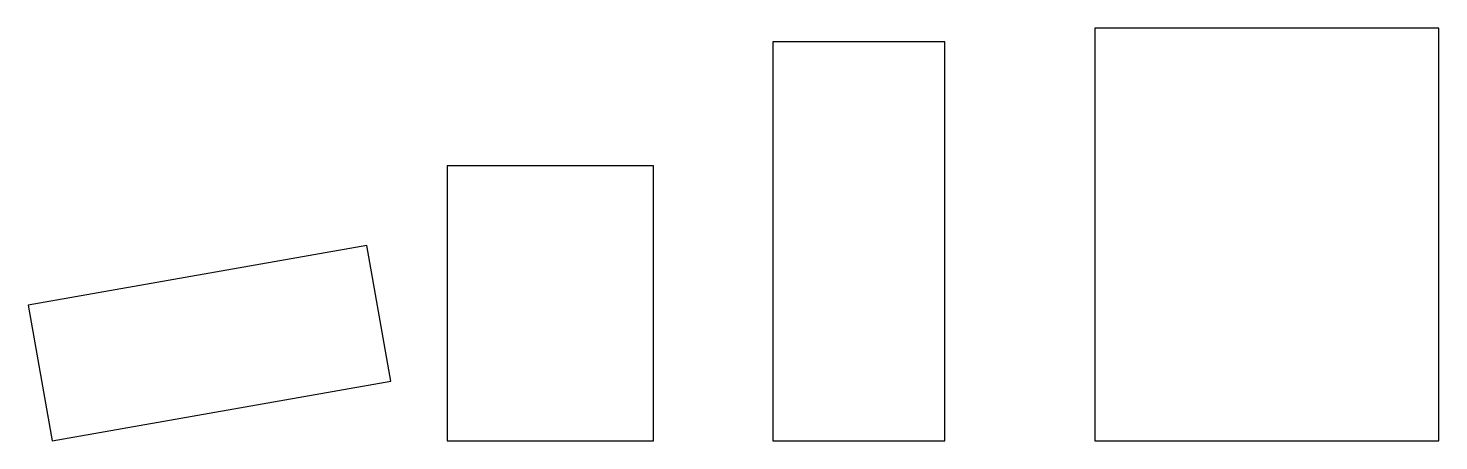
# Model space of a CAD drawing. Header units: inches. Extents: x 12.6 to 33.1, y 0 to 6.
import ezdxf

# ---------------------------------------------------------------- set-up
doc = ezdxf.new("R2010")
doc.units = ezdxf.units.IN
doc.header["$MEASUREMENT"] = 0

msp = doc.modelspace()

# ---------------------------------------------------------------- linework, layer by layer
for points in [[(28.109, 0), (33.109, 0), (33.109, 6), (28.109, 6)], [(23.429, 0), (25.929, 0), (25.929, 5.8), (23.429, 5.8)], [(18.693, 0), (21.693, 0), (21.693, 4), (18.693, 4)], [(12.953, 0), (17.877, 0.868), (17.53, 2.838), (12.606, 1.97)]]:
    msp.add_lwpolyline(points, close=True)

doc.saveas('drawing.dxf')
